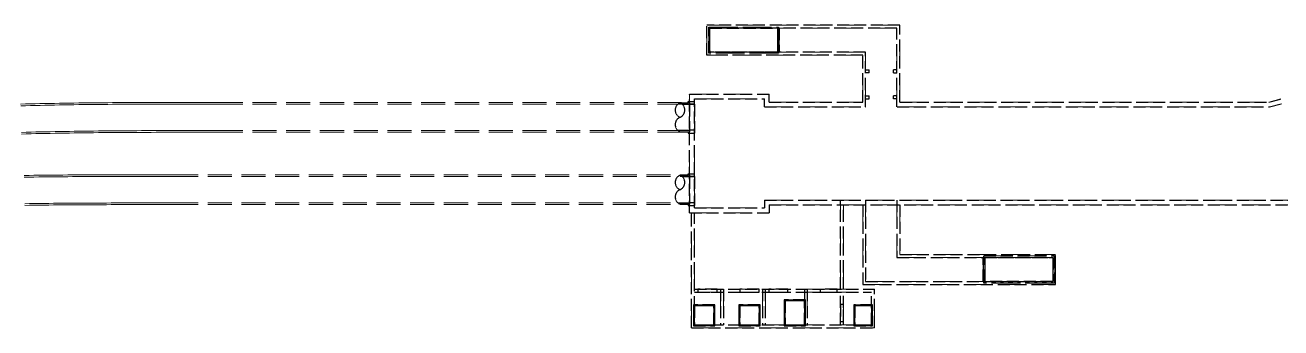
# Model space of a CAD drawing. Extents: x 0 to 531375, y 0 to 4335249.
# Drawn here: x 490912.5 to 491173, y 4325441.1 to 4325503.9 of the extents above; entities that cross this region are included whole.
import ezdxf

# ---------------------------------------------------------------- set-up
doc = ezdxf.new("R2010")
doc.units = 0
doc.linetypes.add('DASH', pattern=[0.35, 0.25, -0.1])
doc.layers.get('0').update_dxf_attribs({"lineweight": 15})
doc.layers.add('地铁', color=4, linetype='Continuous', lineweight=15)

# ---------------------------------------------------------------- blocks, each defined once
blk = doc.blocks.new('总图提取 2015 11 6')
at = {"layer": '地铁', "linetype": 'DASH', "lineweight": -3, "ltscale": 10}
for p, q in [((100095.12, 293082.11), (100095.12, 293088.31)), ((100135.12, 293088.31), (100095.12, 293088.31)), ((100095.72, 293082.71), (100095.72, 293087.71)), ((100134.52, 293087.71), (100095.72, 293087.71)), ((100109.72, 293087.71), (100109.72, 293082.71)), ((100110.12, 293087.71), (100110.12, 293082.71)), ((100134.52, 293071.36), (100134.52, 293087.71)), ((100135.12, 293072.36), (100135.12, 293088.31)), ((100127.42, 293082.11), (100095.12, 293082.11)), ((100095.72, 293083.01), (100095.72, 293082.71)), ((100128.02, 293082.71), (100095.72, 293082.71)), ((100128.02, 293082.71), (100095.72, 293082.71)), ((100127.42, 293072.36), (100127.42, 293082.11)), ((100128.02, 293071.36), (100128.02, 293082.71)), ((100128.02, 293079.03), (100128.77, 293079.03)), ((100128.77, 293078.43), (100128.02, 293078.43)), ((100128.77, 293078.43), (100128.77, 293079.03)), ((100134.52, 293079.03), (100133.77, 293079.03)), ((100133.77, 293078.43), (100133.77, 293079.03)), ((100133.77, 293078.43), (100134.52, 293078.43)), ((100091.52, 293049.41), (100091.52, 293074.01)), ((100091.52, 293074.01), (100108.02, 293074.01)), ((100092.52, 293050.41), (100092.52, 293073.01)), ((100092.52, 293073.01), (100107.02, 293073.01)), ((100107.02, 293071.36), (100107.02, 293073.01)), ((100108.02, 293072.36), (100108.02, 293074.01)), ((100128.02, 293073.63), (100128.77, 293073.63)), ((100128.02, 293073.03), (100128.77, 293073.03)), ((100128.77, 293073.03), (100128.77, 293073.63)), ((100134.52, 293073.63), (100133.77, 293073.63)), ((100133.77, 293073.03), (100133.77, 293073.63)), ((100134.52, 293073.03), (100133.77, 293073.03)), ((100211.65, 293072.36), (100214.15, 293073.01)), ((100089.53, 293072.21), (100091.22, 293072.21)), ((100090, 293071.91), (100092.52, 293071.91)), ((100091.22, 293072.51), (100092.52, 293072.51)), ((100091.22, 293072.21), (100091.22, 293072.51)), ((100091.52, 293072.21), (100091.22, 293072.21)), ((100091.52, 293071.91), (100091.52, 293072.21)), ((100091.52, 293072.21), (100091.52, 293071.91)), ((100091.52, 293071.91), (100091.52, 293066.51)), ((100092.52, 293071.91), (100091.62, 293071.91)), ((100092.52, 293071.91), (100092.52, 293072.51)), ((100092.52, 293071.91), (100092.52, 293066.51)), ((100107.02, 293071.36), (100128.05, 293071.36)), ((100108.02, 293072.36), (100127.45, 293072.36)), ((100134.55, 293071.36), (100211.77, 293071.36)), ((100135.15, 293072.36), (100211.65, 293072.36)), ((100211.77, 293071.36), (100214.27, 293072.01)), ((100089.06, 293066.51), (100092.52, 293066.51)), ((100089.53, 293066.21), (100091.52, 293066.21)), ((100091.22, 293066.21), (100091.22, 293065.96)), ((100091.22, 293066.21), (100091.22, 293065.91)), ((100091.22, 293065.91), (100092.52, 293065.91)), ((100091.52, 293066.51), (100091.52, 293066.21)), ((100091.52, 293066.51), (100091.52, 293066.21)), ((100091.52, 293066.51), (100091.52, 293066.21)), ((100092.52, 293066.51), (100091.62, 293066.51)), ((100092.52, 293065.96), (100092.52, 293066.51)), ((100092.52, 293066.51), (100092.52, 293065.91)), ((100089.53, 293057.21), (100091.22, 293057.21)), ((100091.22, 293057.51), (100092.52, 293057.51)), ((100091.22, 293057.21), (100091.22, 293057.51)), ((100091.52, 293057.21), (100091.22, 293057.21)), ((100091.52, 293056.91), (100091.52, 293057.21)), ((100091.52, 293057.21), (100091.52, 293056.91)), ((100092.52, 293056.91), (100092.52, 293057.51)), ((100090, 293056.91), (100092.52, 293056.91)), ((100091.52, 293056.91), (100091.52, 293051.51)), ((100092.52, 293056.91), (100091.62, 293056.91)), ((100092.52, 293056.91), (100092.52, 293051.51)), ((100107.02, 293052.06), (100222.2, 293052.06)), ((100107.02, 293052.06), (100107.02, 293050.41)), ((100122.82, 293033.56), (100122.82, 293052.06)), ((100128.02, 293052.06), (100128.02, 293035.16)), ((100134.52, 293052.06), (100134.52, 293040.16)), ((100089.06, 293051.51), (100092.52, 293051.51)), ((100089.53, 293051.21), (100091.52, 293051.21)), ((100091.22, 293051.21), (100091.22, 293050.96)), ((100091.22, 293051.21), (100091.22, 293050.91)), ((100091.22, 293050.91), (100092.52, 293050.91)), ((100091.52, 293051.51), (100091.52, 293051.21)), ((100091.52, 293051.51), (100091.52, 293051.21)), ((100091.52, 293051.51), (100091.52, 293051.21)), ((100091.52, 293049.41), (100108.02, 293049.41)), ((100092.52, 293051.51), (100091.62, 293051.51)), ((100091.92, 293025.56), (100091.92, 293049.41)), ((100092.52, 293050.96), (100092.52, 293051.51)), ((100092.52, 293051.51), (100092.52, 293050.91)), ((100092.52, 293050.41), (100107.02, 293050.41)), ((100092.52, 293026.16), (100092.52, 293049.41)), ((100108.02, 293051.06), (100221.6, 293051.06)), ((100108.02, 293051.06), (100108.02, 293049.41)), ((100123.42, 293033.56), (100123.42, 293051.06)), ((100127.42, 293051.06), (100127.42, 293034.56)), ((100135.12, 293051.06), (100135.12, 293040.76)), ((100134.52, 293040.16), (100166.82, 293040.16)), ((100134.52, 293040.16), (100166.82, 293040.16)), ((100135.12, 293040.76), (100167.42, 293040.76)), ((100152.42, 293035.16), (100152.42, 293040.16)), ((100152.82, 293035.16), (100152.82, 293040.16)), ((100166.82, 293040.16), (100166.82, 293035.16)), ((100167.42, 293034.56), (100167.42, 293040.76)), ((100127.42, 293034.56), (100167.42, 293034.56)), ((100128.02, 293035.16), (100166.82, 293035.16)), ((100092.52, 293033.56), (100129.85, 293033.56)), ((100092.52, 293032.96), (100129.25, 293032.96)), ((100097.92, 293033.56), (100097.92, 293026.19)), ((100098.52, 293033.56), (100098.52, 293026.19)), ((100106.62, 293033.56), (100106.62, 293026.19)), ((100107.22, 293033.56), (100107.22, 293026.19)), ((100115.32, 293033.56), (100115.32, 293026.19)), ((100115.92, 293033.56), (100115.92, 293026.19)), ((100122.82, 293026.19), (100122.82, 293032.96)), ((100123.42, 293026.19), (100123.42, 293032.96)), ((100129.25, 293026.16), (100129.25, 293032.96)), ((100129.85, 293025.56), (100129.85, 293033.56)), ((100092.52, 293026.16), (100129.25, 293026.16)), ((100091.92, 293025.56), (100129.85, 293025.56))]:
    blk.add_line(p, q, dxfattribs=at)
for points in [[(100095.52, 293087.91), (100109.92, 293087.91), (100109.92, 293082.51), (100095.52, 293082.51)], [(100095.72, 293087.71), (100109.72, 293087.71), (100109.72, 293082.71), (100095.72, 293082.71)], [(100152.52, 293040.46), (100167.12, 293040.46), (100167.12, 293034.86), (100152.52, 293034.86)], [(100152.82, 293040.16), (100166.82, 293040.16), (100166.82, 293035.16), (100152.82, 293035.16)], [(100097.22, 293033.56), (100093.22, 293033.56), (100093.22, 293032.96), (100097.22, 293032.96)], [(100105.92, 293033.56), (100101.92, 293033.56), (100101.92, 293032.96), (100105.92, 293032.96)], [(100111.92, 293033.56), (100107.92, 293033.56), (100107.92, 293032.96), (100111.92, 293032.96)], [(100115.52, 293031.36), (100111.12, 293031.36), (100111.12, 293025.96), (100115.52, 293025.96)], [(100115.32, 293031.16), (100111.32, 293031.16), (100111.32, 293026.16), (100115.32, 293026.16)], [(100122.12, 293032.96), (100122.12, 293033.56), (100118.62, 293033.56), (100118.62, 293032.96)], [(100096.72, 293030.36), (100092.32, 293030.36), (100092.32, 293025.96), (100096.72, 293025.96)], [(100096.52, 293030.16), (100092.52, 293030.16), (100092.52, 293026.16), (100096.52, 293026.16)], [(100106.12, 293030.36), (100101.72, 293030.36), (100101.72, 293025.96), (100106.12, 293025.96)], [(100105.92, 293030.16), (100101.92, 293030.16), (100101.92, 293026.16), (100105.92, 293026.16)], [(100123.42, 293030.39), (100122.82, 293030.39), (100122.82, 293026.89), (100123.42, 293026.89)], [(100129.45, 293030.36), (100125.55, 293030.36), (100125.55, 293025.96), (100129.45, 293025.96)], [(100129.25, 293030.16), (100125.75, 293030.16), (100125.75, 293026.16), (100129.25, 293026.16)]]:
    blk.add_lwpolyline(points, close=True, dxfattribs=at)
for centre, radius, start, end in [((100090.15, 293070.71), 1.63, 112.6199, 247.3801), ((100088.9, 293070.71), 1.62, 292.6199, 67.3801), ((100090.15, 293067.71), 1.63, 112.6199, 247.3801), ((100090.15, 293055.71), 1.63, 112.6199, 247.3801), ((100088.9, 293055.71), 1.62, 292.6199, 67.3801), ((100090.15, 293052.71), 1.63, 112.6199, 247.3801)]:
    blk.add_arc(centre, radius, start, end, dxfattribs=at)
blk = doc.blocks.new('A$C1FB5052D')
blk.add_blockref('总图提取 2015 11 6', (-107044.53, -294821.73))
blk = doc.blocks.new('天津2000地铁')
at = {"layer": '地铁', "linetype": 'DASH', "ltscale": 20}
for p, q in [((-6949.41, -1739.61), (-6949.41, -1733.41)), ((-6909.41, -1733.41), (-6949.41, -1733.41)), ((-6948.81, -1739.01), (-6948.81, -1734.01)), ((-6910.01, -1734.01), (-6948.81, -1734.01)), ((-6934.81, -1734.01), (-6934.81, -1739.01)), ((-6934.41, -1734.01), (-6934.41, -1739.01)), ((-6910.01, -1750.37), (-6910.01, -1734.01)), ((-6909.41, -1749.37), (-6909.41, -1733.41)), ((-6917.11, -1739.61), (-6949.41, -1739.61)), ((-6948.81, -1738.71), (-6948.81, -1739.01)), ((-6916.5, -1739.01), (-6948.81, -1739.01)), ((-6916.51, -1739.01), (-6948.81, -1739.01)), ((-6917.11, -1749.37), (-6917.11, -1739.61)), ((-6916.51, -1750.37), (-6916.51, -1739.01)), ((-6915.76, -1743.3), (-6916.51, -1743.3)), ((-6916.5, -1742.7), (-6915.76, -1742.7)), ((-6915.76, -1743.3), (-6915.76, -1742.7)), ((-6910, -1742.7), (-6910.76, -1742.7)), ((-6910.76, -1743.3), (-6910.76, -1742.7)), ((-6910.76, -1743.3), (-6910.01, -1743.3)), ((-7091.76, -1749.79), (-7090.76, -1749.76)), ((-7091.75, -1750.14), (-7090.75, -1750.11)), ((-7090.76, -1749.76), (-7089.75, -1749.74)), ((-7090.75, -1750.11), (-7089.74, -1750.09)), ((-7089.75, -1749.74), (-7088.75, -1749.71)), ((-7089.74, -1750.09), (-7088.74, -1750.06)), ((-7088.75, -1749.71), (-7087.75, -1749.69)), ((-7088.74, -1750.06), (-7087.74, -1750.04)), ((-7087.75, -1749.69), (-7086.74, -1749.67)), ((-7087.74, -1750.04), (-7086.73, -1750.02)), ((-7086.74, -1749.67), (-7085.74, -1749.65)), ((-7086.73, -1750.02), (-7085.73, -1750)), ((-7085.74, -1749.65), (-7084.74, -1749.63)), ((-7085.73, -1750), (-7084.73, -1749.98)), ((-7084.74, -1749.63), (-7083.73, -1749.61)), ((-7084.73, -1749.98), (-7083.73, -1749.96)), ((-7083.73, -1749.61), (-7082.73, -1749.6)), ((-7083.73, -1749.96), (-7082.72, -1749.95)), ((-7082.73, -1749.6), (-7081.73, -1749.58)), ((-7082.72, -1749.95), (-7081.72, -1749.93)), ((-7081.73, -1749.58), (-7080.73, -1749.57)), ((-7081.72, -1749.93), (-7080.72, -1749.92)), ((-7080.73, -1749.57), (-7079.72, -1749.55)), ((-7080.72, -1749.92), (-7079.72, -1749.9)), ((-7079.72, -1749.55), (-7078.72, -1749.54)), ((-7079.72, -1749.9), (-7078.71, -1749.89)), ((-7078.72, -1749.54), (-7077.72, -1749.53)), ((-7078.71, -1749.89), (-7077.71, -1749.88)), ((-7077.72, -1749.53), (-7076.71, -1749.52)), ((-7077.71, -1749.88), (-7076.71, -1749.87)), ((-7076.71, -1749.52), (-7075.71, -1749.5)), ((-7076.71, -1749.87), (-7075.71, -1749.85)), ((-7075.71, -1749.5), (-7074.71, -1749.5)), ((-7075.71, -1749.85), (-7074.71, -1749.85)), ((-7074.71, -1749.5), (-7073.71, -1749.49)), ((-7074.71, -1749.85), (-7073.7, -1749.84)), ((-7073.71, -1749.49), (-7072.7, -1749.48)), ((-7073.7, -1749.84), (-7072.7, -1749.83)), ((-7072.7, -1749.48), (-7071.7, -1749.47)), ((-7072.7, -1749.83), (-7071.7, -1749.82)), ((-7071.7, -1749.47), (-7070.7, -1749.46)), ((-7071.7, -1749.82), (-7070.7, -1749.81)), ((-7070.7, -1749.46), (-7069.7, -1749.46)), ((-7070.7, -1749.81), (-7069.7, -1749.81)), ((-7069.7, -1749.46), (-7068.7, -1749.45)), ((-7069.7, -1749.81), (-7068.69, -1749.8)), ((-7068.7, -1749.45), (-7067.69, -1749.45)), ((-7068.69, -1749.8), (-7067.69, -1749.8)), ((-7067.69, -1749.45), (-7066.69, -1749.44)), ((-7067.69, -1749.8), (-7066.69, -1749.79)), ((-7066.69, -1749.44), (-7065.69, -1749.44)), ((-7066.69, -1749.79), (-7065.69, -1749.79)), ((-7065.69, -1749.44), (-7064.69, -1749.44)), ((-7065.69, -1749.79), (-7064.69, -1749.79)), ((-7064.69, -1749.44), (-7063.69, -1749.43)), ((-7064.69, -1749.79), (-7063.69, -1749.78)), ((-7063.69, -1749.43), (-7062.69, -1749.43)), ((-7063.69, -1749.78), (-7062.69, -1749.78)), ((-7062.69, -1749.43), (-7061.69, -1749.43)), ((-7062.69, -1749.78), (-7061.69, -1749.78)), ((-7061.69, -1749.43), (-7060.69, -1749.43)), ((-7061.69, -1749.78), (-7060.68, -1749.78)), ((-7060.69, -1749.43), (-7059.68, -1749.43)), ((-7060.68, -1749.78), (-7059.68, -1749.78)), ((-7059.68, -1749.43), (-7058.68, -1749.42)), ((-7059.68, -1749.78), (-7058.68, -1749.77)), ((-7058.68, -1749.42), (-7057.68, -1749.42)), ((-7058.68, -1749.77), (-7057.68, -1749.77)), ((-7057.68, -1749.42), (-7056.68, -1749.42)), ((-7057.68, -1749.77), (-7056.68, -1749.77)), ((-7056.68, -1749.42), (-7055.68, -1749.42)), ((-7056.68, -1749.77), (-7055.68, -1749.77)), ((-7055.68, -1749.42), (-7054.68, -1749.42)), ((-7055.68, -1749.77), (-7054.68, -1749.77)), ((-7054.68, -1749.42), (-7053.68, -1749.42)), ((-7054.68, -1749.77), (-7053.68, -1749.77)), ((-7053.68, -1749.42), (-7052.68, -1749.42)), ((-7053.68, -1749.77), (-7052.68, -1749.77)), ((-7052.68, -1749.42), (-7051.68, -1749.42)), ((-7052.68, -1749.77), (-7051.68, -1749.77)), ((-7051.68, -1749.42), (-7050.68, -1749.42)), ((-7051.68, -1749.77), (-7050.68, -1749.77)), ((-7050.68, -1749.42), (-6953.01, -1749.42)), ((-7050.68, -1749.77), (-6953.01, -1749.77)), ((-6955, -1749.52), (-6953.31, -1749.52)), ((-6954.53, -1749.82), (-6952.01, -1749.82)), ((-6953.31, -1749.22), (-6952.01, -1749.22)), ((-6953.31, -1749.52), (-6953.31, -1749.22)), ((-6953.01, -1749.52), (-6953.31, -1749.52)), ((-6953.01, -1772.32), (-6953.01, -1747.72)), ((-6953.01, -1747.72), (-6936.51, -1747.72)), ((-6953.01, -1749.82), (-6953.01, -1749.52)), ((-6953.01, -1749.52), (-6953.01, -1749.82)), ((-6953.01, -1749.82), (-6953.01, -1755.22)), ((-6952.01, -1749.82), (-6952.91, -1749.82)), ((-6952.01, -1771.32), (-6952.01, -1748.72)), ((-6952.01, -1748.72), (-6937.51, -1748.72)), ((-6952.01, -1749.82), (-6952.01, -1749.22)), ((-6952.01, -1749.82), (-6952.01, -1755.22)), ((-6937.51, -1750.37), (-6937.51, -1748.72)), ((-6936.51, -1749.37), (-6936.51, -1747.72)), ((-6936.51, -1749.37), (-6917.08, -1749.37)), ((-6916.51, -1748.09), (-6915.76, -1748.09)), ((-6916.51, -1748.69), (-6915.76, -1748.69)), ((-6915.76, -1748.69), (-6915.76, -1748.09)), ((-6910.01, -1748.09), (-6910.76, -1748.09)), ((-6910.76, -1748.69), (-6910.76, -1748.09)), ((-6910.01, -1748.69), (-6910.76, -1748.69)), ((-6909.38, -1749.37), (-6832.88, -1749.37)), ((-6832.88, -1749.37), (-6830.38, -1748.72)), ((-6832.75, -1750.37), (-6830.25, -1749.72)), ((-6937.51, -1750.37), (-6916.48, -1750.37)), ((-6909.98, -1750.37), (-6832.75, -1750.37)), ((-7084.63, -1755.48), (-7083.63, -1755.46)), ((-7083.63, -1755.46), (-7082.63, -1755.44)), ((-7082.63, -1755.44), (-7081.64, -1755.43)), ((-7081.64, -1755.43), (-7080.64, -1755.41)), ((-7080.64, -1755.41), (-7079.64, -1755.4)), ((-7079.64, -1755.4), (-7078.64, -1755.39)), ((-7078.64, -1755.39), (-7077.65, -1755.38)), ((-7077.65, -1755.38), (-7076.65, -1755.36)), ((-7076.65, -1755.36), (-7075.65, -1755.35)), ((-7075.65, -1755.35), (-7074.65, -1755.34)), ((-7074.65, -1755.34), (-7073.66, -1755.34)), ((-7073.66, -1755.34), (-7072.66, -1755.33)), ((-7072.66, -1755.33), (-7071.66, -1755.32)), ((-7071.66, -1755.32), (-7070.66, -1755.31)), ((-7070.66, -1755.31), (-7069.66, -1755.31)), ((-7069.66, -1755.31), (-7068.66, -1755.3)), ((-7068.66, -1755.3), (-7067.67, -1755.3)), ((-7067.67, -1755.3), (-7066.67, -1755.29)), ((-7066.67, -1755.29), (-7065.67, -1755.29)), ((-7065.67, -1755.29), (-7064.67, -1755.29)), ((-7064.67, -1755.29), (-7063.67, -1755.28)), ((-7063.67, -1755.28), (-7062.67, -1755.28)), ((-7062.67, -1755.28), (-7061.67, -1755.28)), ((-7061.67, -1755.28), (-7060.68, -1755.28)), ((-7060.68, -1755.28), (-7059.68, -1755.28)), ((-7059.68, -1755.28), (-7058.68, -1755.27)), ((-7058.68, -1755.27), (-7057.68, -1755.27)), ((-7057.68, -1755.27), (-7056.68, -1755.27)), ((-7056.68, -1755.27), (-7055.68, -1755.27)), ((-7055.68, -1755.27), (-7054.68, -1755.27)), ((-7054.68, -1755.27), (-7053.68, -1755.27)), ((-7053.68, -1755.27), (-7052.68, -1755.27)), ((-7052.68, -1755.27), (-7051.68, -1755.27)), ((-7051.68, -1755.27), (-7050.68, -1755.27)), ((-7050.68, -1755.27), (-6953.01, -1755.27)), ((-6955.47, -1755.22), (-6952.01, -1755.22)), ((-6953.01, -1755.22), (-6953.01, -1755.52)), ((-6953.01, -1755.22), (-6953.01, -1755.52)), ((-6953.01, -1755.22), (-6953.01, -1755.52)), ((-6952.01, -1755.22), (-6952.91, -1755.22)), ((-6952.01, -1755.77), (-6952.01, -1755.22)), ((-6952.01, -1755.22), (-6952.01, -1755.82)), ((-7091.6, -1755.64), (-7090.61, -1755.61)), ((-7091.59, -1755.99), (-7090.6, -1755.96)), ((-7090.61, -1755.61), (-7089.61, -1755.58)), ((-7090.6, -1755.96), (-7089.6, -1755.93)), ((-7089.61, -1755.58), (-7088.61, -1755.56)), ((-7089.6, -1755.93), (-7088.61, -1755.91)), ((-7088.61, -1755.56), (-7087.62, -1755.54)), ((-7088.61, -1755.91), (-7087.61, -1755.89)), ((-7087.62, -1755.54), (-7086.62, -1755.52)), ((-7087.61, -1755.89), (-7086.61, -1755.87)), ((-7086.62, -1755.52), (-7085.63, -1755.5)), ((-7086.61, -1755.87), (-7085.62, -1755.85)), ((-7085.63, -1755.5), (-7084.63, -1755.48)), ((-7085.62, -1755.85), (-7084.62, -1755.83)), ((-7084.62, -1755.83), (-7083.63, -1755.81)), ((-7083.63, -1755.81), (-7082.63, -1755.79)), ((-7082.63, -1755.79), (-7081.63, -1755.78)), ((-7081.63, -1755.78), (-7080.63, -1755.76)), ((-7080.63, -1755.76), (-7079.64, -1755.75)), ((-7079.64, -1755.75), (-7078.64, -1755.74)), ((-7078.64, -1755.74), (-7077.64, -1755.73)), ((-7077.64, -1755.73), (-7076.65, -1755.71)), ((-7076.65, -1755.71), (-7075.65, -1755.7)), ((-7075.65, -1755.7), (-7074.65, -1755.69)), ((-7074.65, -1755.69), (-7073.65, -1755.69)), ((-7073.65, -1755.69), (-7072.65, -1755.68)), ((-7072.65, -1755.68), (-7071.66, -1755.67)), ((-7071.66, -1755.67), (-7070.66, -1755.66)), ((-7070.66, -1755.66), (-7069.66, -1755.66)), ((-7069.66, -1755.66), (-7068.66, -1755.65)), ((-7068.66, -1755.65), (-7067.66, -1755.65)), ((-7067.66, -1755.65), (-7066.67, -1755.64)), ((-7066.67, -1755.64), (-7065.67, -1755.64)), ((-7065.67, -1755.64), (-7064.67, -1755.64)), ((-7064.67, -1755.64), (-7063.67, -1755.63)), ((-7063.67, -1755.63), (-7062.67, -1755.63)), ((-7062.67, -1755.63), (-7061.67, -1755.63)), ((-7061.67, -1755.63), (-7060.67, -1755.63)), ((-7060.67, -1755.63), (-7059.68, -1755.63)), ((-7059.68, -1755.63), (-7058.68, -1755.62)), ((-7058.68, -1755.62), (-7057.68, -1755.62)), ((-7057.68, -1755.62), (-7056.68, -1755.62)), ((-7056.68, -1755.62), (-7055.68, -1755.62)), ((-7055.68, -1755.62), (-7054.68, -1755.62)), ((-7054.68, -1755.62), (-7053.68, -1755.62)), ((-7053.68, -1755.62), (-7052.68, -1755.62)), ((-7052.68, -1755.62), (-7051.68, -1755.62)), ((-7051.68, -1755.62), (-7050.68, -1755.62)), ((-7050.68, -1755.62), (-6953.01, -1755.62)), ((-6955, -1755.52), (-6953.01, -1755.52)), ((-6953.31, -1755.52), (-6953.31, -1755.77)), ((-6953.31, -1755.52), (-6953.31, -1755.82)), ((-6953.31, -1755.82), (-6952.01, -1755.82)), ((-7091.01, -1764.58), (-7090.01, -1764.57)), ((-7091.01, -1764.93), (-7090.01, -1764.92)), ((-7090.01, -1764.57), (-7089.01, -1764.55)), ((-7090.01, -1764.92), (-7089, -1764.9)), ((-7089.01, -1764.55), (-7088.01, -1764.54)), ((-7089, -1764.9), (-7088, -1764.89)), ((-7088.01, -1764.54), (-7087, -1764.53)), ((-7088, -1764.89), (-7087, -1764.88)), ((-7087, -1764.53), (-7086, -1764.52)), ((-7087, -1764.88), (-7086, -1764.87)), ((-7086, -1764.52), (-7085, -1764.5)), ((-7086, -1764.87), (-7084.99, -1764.85)), ((-7085, -1764.5), (-7083.99, -1764.5)), ((-7084.99, -1764.85), (-7083.99, -1764.85)), ((-7083.99, -1764.5), (-7082.99, -1764.49)), ((-7083.99, -1764.85), (-7082.99, -1764.84)), ((-7082.99, -1764.49), (-7081.99, -1764.48)), ((-7082.99, -1764.84), (-7081.99, -1764.83)), ((-7081.99, -1764.48), (-7080.99, -1764.47)), ((-7081.99, -1764.83), (-7080.99, -1764.82)), ((-7080.99, -1764.47), (-7079.99, -1764.46)), ((-7080.99, -1764.82), (-7079.98, -1764.81)), ((-7079.99, -1764.46), (-7078.98, -1764.46)), ((-7079.98, -1764.81), (-7078.98, -1764.81)), ((-7078.98, -1764.46), (-7077.98, -1764.45)), ((-7078.98, -1764.81), (-7077.98, -1764.8)), ((-7077.98, -1764.45), (-7076.98, -1764.45)), ((-7077.98, -1764.8), (-7076.98, -1764.8)), ((-7076.98, -1764.45), (-7075.98, -1764.44)), ((-7076.98, -1764.8), (-7075.98, -1764.79)), ((-7075.98, -1764.44), (-7074.98, -1764.44)), ((-7075.98, -1764.79), (-7074.98, -1764.79)), ((-7074.98, -1764.44), (-7073.98, -1764.44)), ((-7074.98, -1764.79), (-7073.97, -1764.79)), ((-7073.98, -1764.44), (-7072.97, -1764.43)), ((-7073.97, -1764.79), (-7072.97, -1764.78)), ((-7072.97, -1764.43), (-7071.97, -1764.43)), ((-7072.97, -1764.78), (-7071.97, -1764.78)), ((-7071.97, -1764.43), (-7070.97, -1764.43)), ((-7071.97, -1764.78), (-7070.97, -1764.78)), ((-7070.97, -1764.43), (-7069.97, -1764.43)), ((-7070.97, -1764.78), (-7069.97, -1764.78)), ((-7069.97, -1764.43), (-7068.97, -1764.43)), ((-7069.97, -1764.78), (-7068.97, -1764.78)), ((-7068.97, -1764.43), (-7067.97, -1764.42)), ((-7068.97, -1764.78), (-7067.97, -1764.77)), ((-7067.97, -1764.42), (-7066.97, -1764.42)), ((-7067.97, -1764.77), (-7066.97, -1764.77)), ((-7066.97, -1764.42), (-7065.97, -1764.42)), ((-7066.97, -1764.77), (-7065.97, -1764.77)), ((-7065.97, -1764.42), (-7064.97, -1764.42)), ((-7065.97, -1764.77), (-7064.97, -1764.77)), ((-7064.97, -1764.42), (-7063.97, -1764.42)), ((-7064.97, -1764.77), (-7063.97, -1764.77)), ((-7063.97, -1764.42), (-7062.97, -1764.42)), ((-7063.97, -1764.77), (-7062.97, -1764.77)), ((-7062.97, -1764.42), (-7061.97, -1764.42)), ((-7062.97, -1764.77), (-7061.97, -1764.77)), ((-7061.97, -1764.42), (-7060.97, -1764.42)), ((-7061.97, -1764.77), (-7060.97, -1764.77)), ((-7060.97, -1764.42), (-7059.97, -1764.42)), ((-7060.97, -1764.77), (-7059.97, -1764.77)), ((-7059.97, -1764.42), (-6953.01, -1764.42)), ((-7059.97, -1764.77), (-6953.01, -1764.77)), ((-6955, -1764.52), (-6953.31, -1764.52)), ((-6954.53, -1764.82), (-6952.01, -1764.82)), ((-6953.31, -1764.22), (-6952.01, -1764.22)), ((-6953.31, -1764.52), (-6953.31, -1764.22)), ((-6953.01, -1764.52), (-6953.31, -1764.52)), ((-6953.01, -1764.82), (-6953.01, -1764.52)), ((-6953.01, -1764.52), (-6953.01, -1764.82)), ((-6953.01, -1764.82), (-6953.01, -1770.22)), ((-6952.01, -1764.82), (-6952.91, -1764.82)), ((-6952.01, -1764.82), (-6952.01, -1764.22)), ((-6952.01, -1764.82), (-6952.01, -1770.22)), ((-7090.92, -1770.43), (-7089.92, -1770.41)), ((-7090.92, -1770.78), (-7089.92, -1770.76)), ((-7089.92, -1770.41), (-7088.93, -1770.4)), ((-7089.92, -1770.76), (-7088.92, -1770.75)), ((-7088.93, -1770.4), (-7087.93, -1770.39)), ((-7088.92, -1770.75), (-7087.93, -1770.74)), ((-7087.93, -1770.39), (-7086.93, -1770.38)), ((-7087.93, -1770.74), (-7086.93, -1770.73)), ((-7086.93, -1770.38), (-7085.93, -1770.36)), ((-7086.93, -1770.73), (-7085.93, -1770.71)), ((-7085.93, -1770.36), (-7084.94, -1770.35)), ((-7085.93, -1770.71), (-7084.93, -1770.7)), ((-7084.94, -1770.35), (-7083.94, -1770.34)), ((-7084.93, -1770.7), (-7083.94, -1770.69)), ((-7083.94, -1770.34), (-7082.94, -1770.34)), ((-7083.94, -1770.69), (-7082.94, -1770.69)), ((-7082.94, -1770.34), (-7081.94, -1770.33)), ((-7082.94, -1770.69), (-7081.94, -1770.68)), ((-7081.94, -1770.33), (-7080.95, -1770.32)), ((-7081.94, -1770.68), (-7080.94, -1770.67)), ((-7080.95, -1770.32), (-7079.95, -1770.31)), ((-7080.94, -1770.67), (-7079.94, -1770.66)), ((-7079.95, -1770.31), (-7078.95, -1770.31)), ((-7079.94, -1770.66), (-7078.95, -1770.66)), ((-7078.95, -1770.31), (-7077.95, -1770.3)), ((-7078.95, -1770.66), (-7077.95, -1770.65)), ((-7077.95, -1770.3), (-7076.95, -1770.3)), ((-7077.95, -1770.65), (-7076.95, -1770.65)), ((-7076.95, -1770.3), (-7075.95, -1770.29)), ((-7076.95, -1770.65), (-7075.95, -1770.64)), ((-7075.95, -1770.29), (-7074.95, -1770.29)), ((-7075.95, -1770.64), (-7074.95, -1770.64)), ((-7074.95, -1770.29), (-7073.96, -1770.29)), ((-7074.95, -1770.64), (-7073.96, -1770.64)), ((-7073.96, -1770.29), (-7072.96, -1770.28)), ((-7073.96, -1770.64), (-7072.96, -1770.63)), ((-7072.96, -1770.28), (-7071.96, -1770.28)), ((-7072.96, -1770.63), (-7071.96, -1770.63)), ((-7071.96, -1770.28), (-7070.96, -1770.28)), ((-7071.96, -1770.63), (-7070.96, -1770.63)), ((-7070.96, -1770.28), (-7069.96, -1770.28)), ((-7070.96, -1770.63), (-7069.96, -1770.63)), ((-7069.96, -1770.28), (-7068.96, -1770.28)), ((-7069.96, -1770.63), (-7068.96, -1770.63)), ((-7068.96, -1770.28), (-7067.96, -1770.27)), ((-7068.96, -1770.63), (-7067.96, -1770.62)), ((-7067.96, -1770.27), (-7066.96, -1770.27)), ((-7067.96, -1770.62), (-7066.96, -1770.62)), ((-7066.96, -1770.27), (-7065.96, -1770.27)), ((-7066.96, -1770.62), (-7065.96, -1770.62)), ((-7065.96, -1770.27), (-7064.96, -1770.27)), ((-7065.96, -1770.62), (-7064.96, -1770.62)), ((-7064.96, -1770.27), (-7063.96, -1770.27)), ((-7064.96, -1770.62), (-7063.96, -1770.62)), ((-7063.96, -1770.27), (-7062.96, -1770.27)), ((-7063.96, -1770.62), (-7062.96, -1770.62)), ((-7062.96, -1770.27), (-7061.97, -1770.27)), ((-7062.96, -1770.62), (-7061.97, -1770.62)), ((-7061.97, -1770.27), (-7060.97, -1770.27)), ((-7061.97, -1770.62), (-7060.97, -1770.62)), ((-7060.97, -1770.27), (-7059.97, -1770.27)), ((-7060.97, -1770.62), (-7059.97, -1770.62)), ((-7059.97, -1770.27), (-6953.01, -1770.27)), ((-7059.97, -1770.62), (-6953.01, -1770.62)), ((-6955.47, -1770.22), (-6952.01, -1770.22)), ((-6955, -1770.52), (-6953.01, -1770.52)), ((-6953.31, -1770.52), (-6953.31, -1770.77)), ((-6953.31, -1770.52), (-6953.31, -1770.82)), ((-6953.31, -1770.82), (-6952.01, -1770.82)), ((-6953.01, -1770.22), (-6953.01, -1770.52)), ((-6953.01, -1770.22), (-6953.01, -1770.52)), ((-6953.01, -1770.22), (-6953.01, -1770.52)), ((-6952.01, -1770.22), (-6952.91, -1770.22)), ((-6952.01, -1770.77), (-6952.01, -1770.22)), ((-6952.01, -1770.22), (-6952.01, -1770.82)), ((-6937.51, -1769.67), (-6822.33, -1769.67)), ((-6937.51, -1769.67), (-6937.51, -1771.32)), ((-6936.51, -1770.67), (-6822.93, -1770.67)), ((-6936.51, -1770.67), (-6936.51, -1772.32)), ((-6921.71, -1788.17), (-6921.71, -1769.67)), ((-6921.11, -1788.17), (-6921.11, -1770.67)), ((-6917.11, -1770.67), (-6917.11, -1787.17)), ((-6916.51, -1769.67), (-6916.51, -1786.57)), ((-6910.01, -1769.67), (-6910.01, -1781.57)), ((-6909.41, -1770.67), (-6909.41, -1780.97)), ((-6953.01, -1772.32), (-6936.51, -1772.32)), ((-6952.61, -1796.17), (-6952.61, -1772.32)), ((-6952.01, -1771.32), (-6937.51, -1771.32)), ((-6952.01, -1795.57), (-6952.01, -1772.32)), ((-6909.41, -1780.97), (-6877.11, -1780.97)), ((-6877.11, -1787.17), (-6877.11, -1780.97)), ((-6910.01, -1781.57), (-6877.71, -1781.57)), ((-6910.01, -1781.57), (-6877.71, -1781.57)), ((-6892.11, -1786.57), (-6892.11, -1781.57)), ((-6891.71, -1786.57), (-6891.71, -1781.57)), ((-6877.71, -1781.57), (-6877.71, -1786.57)), ((-6916.51, -1786.57), (-6877.71, -1786.57)), ((-6952.01, -1788.17), (-6914.68, -1788.17)), ((-6952.01, -1788.77), (-6915.28, -1788.77)), ((-6946.6, -1788.17), (-6946.6, -1795.53)), ((-6946, -1788.17), (-6946, -1795.53)), ((-6937.9, -1788.17), (-6937.9, -1795.53)), ((-6937.3, -1788.17), (-6937.3, -1795.53)), ((-6929.2, -1788.17), (-6929.2, -1795.53)), ((-6928.6, -1788.17), (-6928.6, -1795.53)), ((-6921.71, -1795.53), (-6921.71, -1788.77)), ((-6921.11, -1795.53), (-6921.11, -1788.77)), ((-6917.11, -1787.17), (-6877.11, -1787.17)), ((-6915.28, -1795.57), (-6915.28, -1788.77)), ((-6914.68, -1796.17), (-6914.68, -1788.17)), ((-6952.61, -1796.17), (-6914.68, -1796.17)), ((-6952.01, -1795.57), (-6915.28, -1795.57))]:
    blk.add_line(p, q, dxfattribs=at)
for points in [[(-6949.01, -1733.81), (-6934.61, -1733.81), (-6934.61, -1739.21), (-6949.01, -1739.21)], [(-6948.81, -1734.01), (-6934.81, -1734.01), (-6934.81, -1739.01), (-6948.81, -1739.01)], [(-6892.01, -1781.27), (-6877.41, -1781.27), (-6877.41, -1786.87), (-6892.01, -1786.87)], [(-6891.71, -1781.57), (-6877.71, -1781.57), (-6877.71, -1786.57), (-6891.71, -1786.57)], [(-6947.31, -1788.17), (-6951.31, -1788.17), (-6951.31, -1788.77), (-6947.31, -1788.77)], [(-6938.61, -1788.17), (-6942.61, -1788.17), (-6942.61, -1788.77), (-6938.61, -1788.77)], [(-6932.61, -1788.17), (-6936.61, -1788.17), (-6936.61, -1788.77), (-6932.61, -1788.77)], [(-6922.41, -1788.77), (-6922.41, -1788.17), (-6925.91, -1788.17), (-6925.91, -1788.77)], [(-6947.81, -1791.37), (-6952.21, -1791.37), (-6952.21, -1795.77), (-6947.81, -1795.77)], [(-6948.01, -1791.57), (-6952.01, -1791.57), (-6952.01, -1795.57), (-6948.01, -1795.57)], [(-6938.4, -1791.37), (-6942.8, -1791.37), (-6942.8, -1795.77), (-6938.4, -1795.77)], [(-6938.6, -1791.57), (-6942.6, -1791.57), (-6942.6, -1795.57), (-6938.6, -1795.57)], [(-6929, -1790.37), (-6933.4, -1790.37), (-6933.4, -1795.77), (-6929, -1795.77)], [(-6929.2, -1790.57), (-6933.2, -1790.57), (-6933.2, -1795.57), (-6929.2, -1795.57)], [(-6921.11, -1791.33), (-6921.71, -1791.33), (-6921.71, -1794.83), (-6921.11, -1794.83)], [(-6915.08, -1791.37), (-6918.98, -1791.37), (-6918.98, -1795.77), (-6915.08, -1795.77)], [(-6915.28, -1791.57), (-6918.78, -1791.57), (-6918.78, -1795.57), (-6915.28, -1795.57)]]:
    blk.add_lwpolyline(points, close=True, dxfattribs=at)
for centre, radius, start, end in [((-6954.37, -1751.02), 1.63, 112.6199, 247.3801), ((-6955.62, -1751.02), 1.62, 292.6199, 67.3801), ((-6954.37, -1754.02), 1.63, 112.6199, 247.3801), ((-6954.37, -1766.02), 1.63, 112.6199, 247.3801), ((-6955.62, -1766.02), 1.62, 292.6199, 67.3801), ((-6954.37, -1769.02), 1.63, 112.6199, 247.3801)]:
    blk.add_arc(centre, radius, start, end, dxfattribs=at)

msp = doc.modelspace()

# ---------------------------------------------------------------- block references
at = {"layer": '地铁', "color": 1}
msp.add_blockref('天津2000地铁', (498003.38431, 4327237.28522), dxfattribs=at)
at = {"layer": '地铁'}
msp.add_blockref('A$C1FB5052D', (498003.38431, 4327237.28522), dxfattribs=at)

doc.saveas('drawing.dxf')
